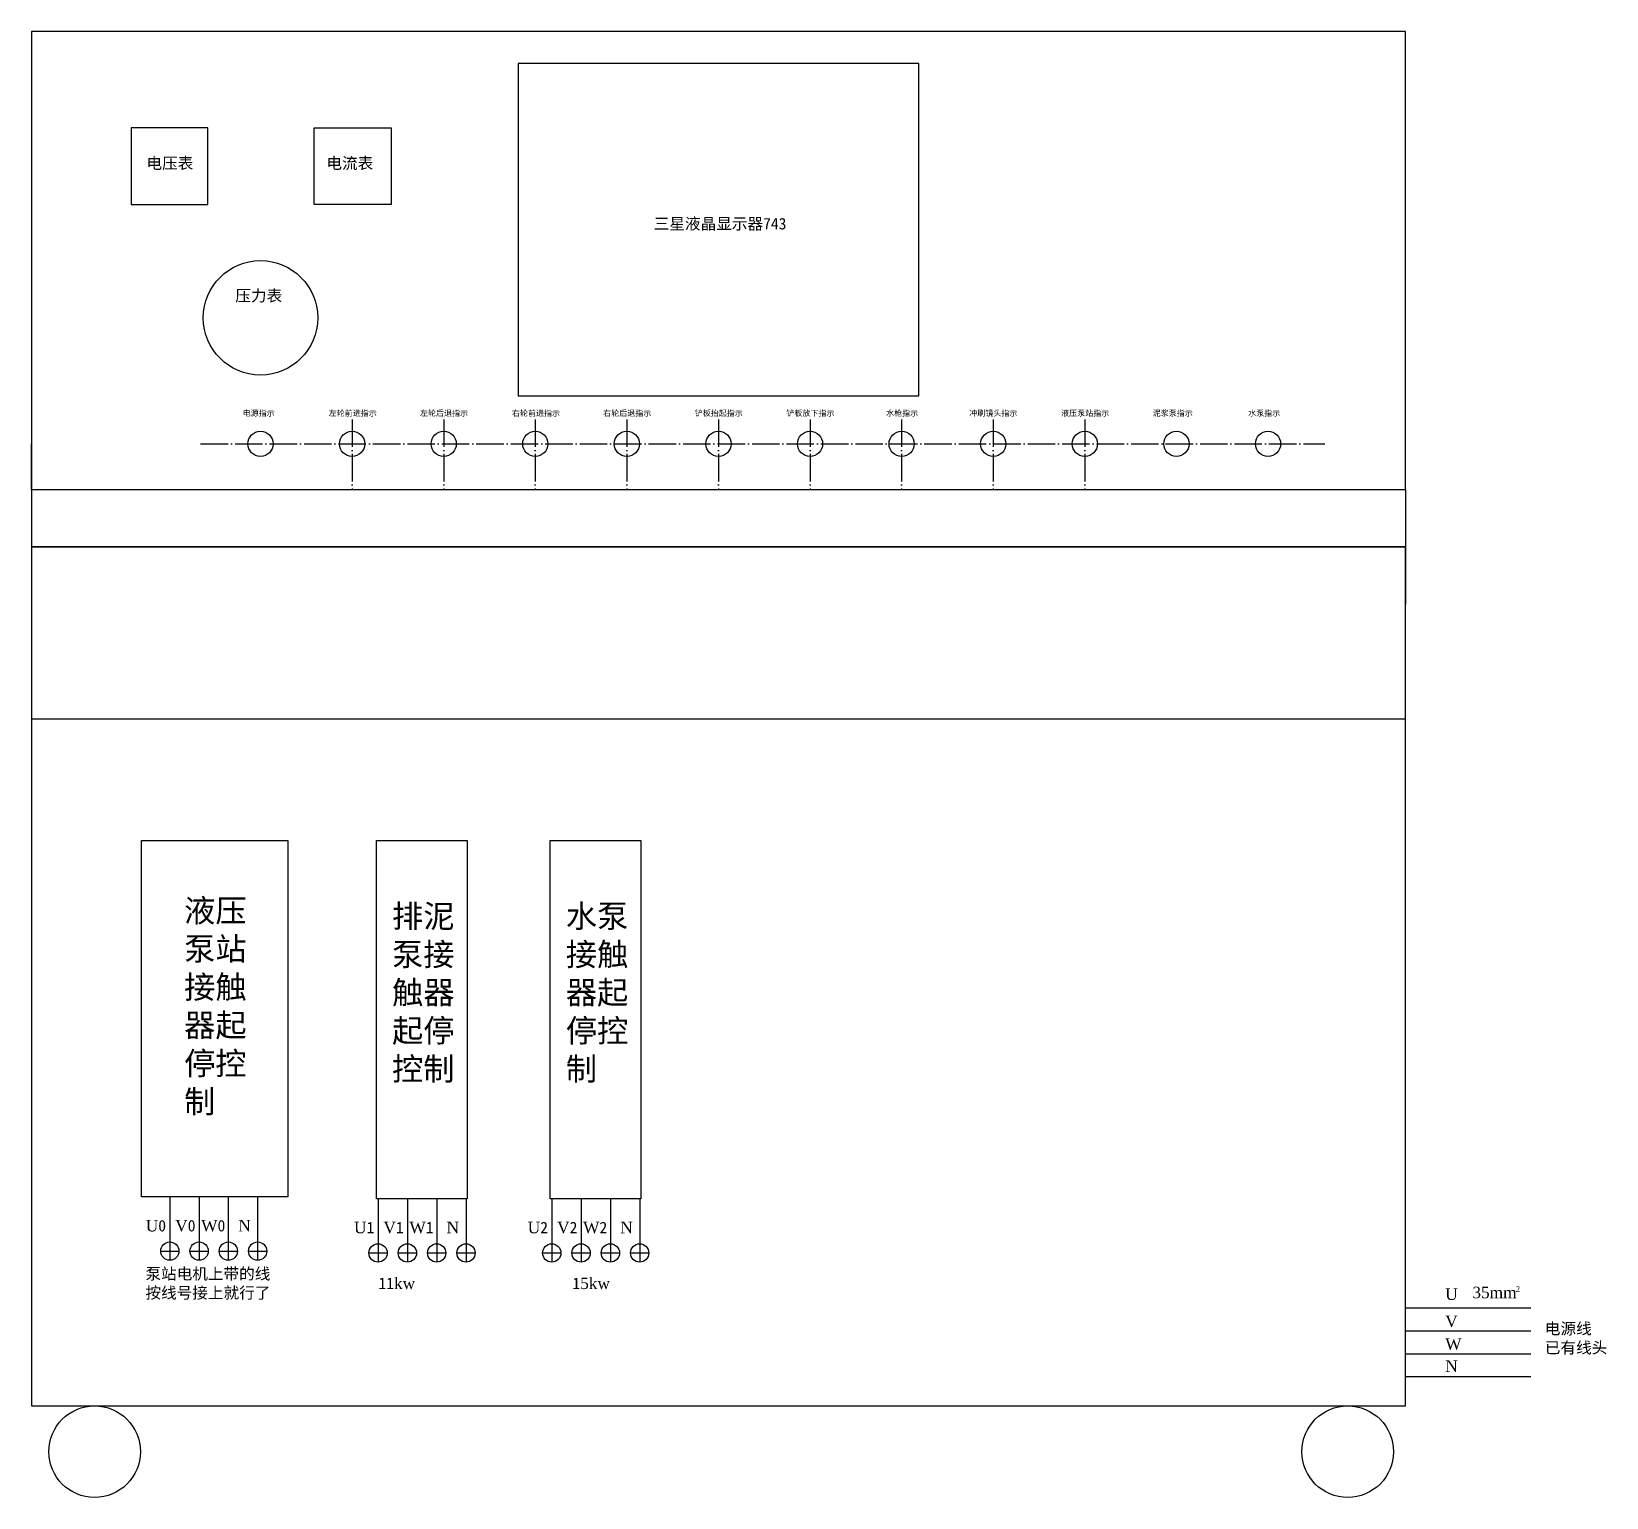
# Model space of a CAD drawing. Header units: millimetres. Extents: x -225 to 1151, y 694 to 1974.
import ezdxf

# ---------------------------------------------------------------- set-up
doc = ezdxf.new("R2010")
doc.units = ezdxf.units.MM
doc.linetypes.add('ACAD_ISO04W100', pattern=[30, 24, -3, 0, -3])
doc.layers.get('0').update_dxf_attribs({"lineweight": 30})
doc.layers.add('中心线', color=1, linetype='ACAD_ISO04W100')
doc.layers.add('细线', color=2, linetype='Continuous')
doc.styles.get("Standard").update_dxf_attribs({"font": 'TIMES.TTF', "height": 10})

msp = doc.modelspace()

# ---------------------------------------------------------------- linework, layer by layer
for p, q in [((-225.1, 1574.2), (-225.1, 1614.2)), ((-225.1, 1574.2), (-225.1, 1614.2)), ((-225.1, 1574.2), (-225.1, 1474.2)), ((974.9, 1574.2), (974.9, 1474.2)), ((-225.1, 1524.2), (974.9, 1524.2)), ((-225.1, 1374.2), (974.9, 1374.2)), ((-104.3, 956.7), (-104.3, 901.3)), ((-78.7, 956.7), (-78.7, 901.3)), ((-78.7, 956.7), (-78.7, 901.3)), ((-53.2, 956.7), (-53.2, 901.3)), ((-27.6, 956.7), (-27.6, 901.3)), ((-27.6, 956.7), (-27.6, 901.3)), ((77.6, 955.1), (77.6, 899.8)), ((103.2, 955.1), (103.2, 899.8)), ((103.2, 955.1), (103.2, 899.8)), ((128.8, 955.1), (128.8, 899.8)), ((154.4, 955.1), (154.4, 899.8)), ((154.4, 955.1), (154.4, 899.8)), ((229.3, 955.1), (229.3, 899.8)), ((254.9, 955.1), (254.9, 899.8)), ((254.9, 955.1), (254.9, 899.8)), ((280.5, 955.1), (280.5, 899.8)), ((306.1, 955.1), (306.1, 899.8)), ((306.1, 955.1), (306.1, 899.8)), ((-112.3, 909.3), (-96.4, 909.3)), ((-86.7, 909.3), (-70.8, 909.3)), ((-61.1, 909.3), (-45.2, 909.3)), ((-35.5, 909.3), (-19.6, 909.3)), ((69.6, 907.7), (85.6, 907.7)), ((95.2, 907.7), (111.2, 907.7)), ((120.8, 907.7), (136.8, 907.7)), ((146.4, 907.7), (162.4, 907.7)), ((221.3, 907.7), (237.3, 907.7)), ((246.9, 907.7), (262.9, 907.7)), ((272.5, 907.7), (288.5, 907.7)), ((298.1, 907.7), (314.1, 907.7)), ((974.9, 859.7), (1084.4, 859.7)), ((974.9, 839.7), (1084.4, 839.7)), ((974.9, 819.7), (1084.4, 819.7)), ((974.9, 799.7), (1084.4, 799.7))]:
    msp.add_line(p, q)
for points in [[(-225.1, 1574.2), (974.9, 1574.2), (974.9, 1974.2), (-225.1, 1974.2)], [(-225.1, 1574.2), (974.9, 1574.2), (974.9, 1974.2), (-225.1, 1974.2)], [(-225.1, 1574.2), (974.9, 1574.2), (974.9, 1974.2), (-225.1, 1974.2)], [(199.9, 1656.2), (549.9, 1656.2), (549.9, 1946.2), (199.9, 1946.2)], [(-138.1, 1823.2), (-71.1, 1823.2), (-71.1, 1890.2), (-138.1, 1890.2)], [(88.9, 1823.2), (21.9, 1823.2), (21.9, 1890.2), (88.9, 1890.2)], [(-225.1, 774.2), (974.9, 774.2), (974.9, 1524.2), (-225.1, 1524.2)], [(-129.1, 1267.7), (-1.1, 1267.7), (-1.1, 956.7), (-129.1, 956.7)], [(76.3, 1267.7), (155.3, 1267.7), (155.3, 955.1), (76.3, 955.1)], [(228, 1267.7), (307, 1267.7), (307, 955.1), (228, 955.1)]]:
    msp.add_lwpolyline(points, close=True)
for centre, radius in [((-25.1, 1724.2), 50), ((-25.1, 1614.2), 11), ((54.9, 1614.2), 11), ((134.9, 1614.2), 11), ((214.9, 1614.2), 11), ((294.9, 1614.2), 11), ((374.9, 1614.2), 11), ((454.9, 1614.2), 11), ((534.9, 1614.2), 11), ((614.9, 1614.2), 11), ((694.9, 1614.2), 11), ((774.9, 1614.2), 11), ((854.9, 1614.2), 11), ((-104.3, 909.3), 7.99), ((-78.7, 909.3), 7.99), ((-53.2, 909.3), 7.99), ((-27.6, 909.3), 7.99), ((77.6, 907.7), 7.99), ((103.2, 907.7), 7.99), ((128.8, 907.7), 7.99), ((154.4, 907.7), 7.99), ((229.3, 907.7), 7.99), ((254.9, 907.7), 7.99), ((280.5, 907.7), 7.99), ((306.1, 907.7), 7.99), ((-170, 734.2), 40), ((924.5, 734.2), 40)]:
    msp.add_circle(centre, radius)
at = {"layer": '中心线'}
for p, q in [((54.9, 1635.5), (54.9, 1574.2)), ((134.9, 1635.5), (134.9, 1574.2)), ((214.9, 1635.5), (214.9, 1574.2)), ((294.9, 1635.5), (294.9, 1574.2)), ((374.9, 1635.5), (374.9, 1574.2)), ((454.9, 1635.5), (454.9, 1574.2)), ((534.9, 1635.5), (534.9, 1574.2)), ((614.9, 1635.5), (614.9, 1574.2)), ((694.9, 1635.5), (694.9, 1574.2)), ((-77.4, 1614.2), (904.6, 1614.2))]:
    msp.add_line(p, q, dxfattribs=at)

# ---------------------------------------------------------------- texts
for s, insert, char_height, width, attachment_point in [('{\\fSimSun|b0|i0|c134|p54;电压表}', (-104.2, 1858.7), 10, 80, 5), ('{\\fSimSun|b0|i0|c134|p54;电流表}', (52.9, 1858.7), 10, 80, 5), ('{\\fSimSun|b0|i0|c134|p54;压力表}', (-26.6, 1743), 10, 80, 5), ('{\\fSimSun|b0|i0|c134|p54;电源指示}', (-40.7, 1643.5), 5, 37.893, 1), ('{\\fSimSun|b0|i0|c134|p54;左轮前进指示}', (34.5, 1643.5), 5, 49.839, 1), ('{\\fSimSun|b0|i0|c134|p54;左轮后退指示}', (114.2, 1643.5), 5, 49.839, 1), ('{\\fSimSun|b0|i0|c134|p54;右轮前进指示}', (194.5, 1643.5), 5, 49.839, 1), ('{\\fSimSun|b0|i0|c134|p54;右轮后退指示}', (274.2, 1643.5), 5, 49.839, 1), ('{\\fSimSun|b0|i0|c134|p54;铲板抬起指示}', (354.2, 1643.5), 5, 49.839, 1), ('{\\fSimSun|b0|i0|c134|p54;铲板放下指示}', (434.2, 1643.5), 5, 49.839, 1), ('{\\fSimSun|b0|i0|c134|p54;  水枪指示}', (514.2, 1643.5), 5, 49.839, 1), ('{\\fSimSun|b0|i0|c134|p54; 冲刷镜头指示}', (590.4, 1643.5), 5, 49.839, 1), ('{\\fSimSun|b0|i0|c134|p54;液压泵站指示}', (674.2, 1643.5), 5, 49.839, 1), ('{\\fSimSun|b0|i0|c134|p54;泥浆泵指示}', (754.2, 1643.5), 5, 49.839, 1), ('{\\fSimSun|b0|i0|c134|p54;  水泵指示}', (830.4, 1643.5), 5, 49.839, 1), ('{\\fSimSun|b0|i0|c134|p54;\\H2x;液压泵站接触器起停控制}', (-91.8, 1216.6), 10, 57.124, 1), ('{\\fSimSun|b0|i0|c134|p54;\\H2x;排泥泵接触器起停控制}', (89.8, 1211.8), 10, 57.124, 1), ('{\\fSimSun|b0|i0|c134|p54;\\H2x;水泵接触器起停控制}', (241.6, 1211.8), 10, 57.124, 1), ('U{\\fSimSun|b0|i0|c134|p18;0}', (-125.3, 936.5), 10, 18.424, 1), ('V{\\fSimSun|b0|i0|c134|p18;0}', (-99.6, 936.5), 10, 25.547, 1), ('W{\\fSimSun|b0|i0|c134|p18;0}', (-76.9, 936.5), 10, 23.894, 1), ('N', (-44.5, 936.5), 10, 21.246, 1), ('U{\\fSimSun|b0|i0|c134|p18;1}', (56.6, 934.9), 10, 18.424, 1), ('V{\\fSimSun|b0|i0|c134|p18;1}', (82.3, 934.9), 10, 25.547, 1), ('W{\\fSimSun|b0|i0|c134|p18;1}', (105, 934.9), 10, 23.894, 1), ('N', (137.4, 934.9), 10, 21.246, 1), ('U{\\fSimSun|b0|i0|c134|p18;2}', (208.3, 934.9), 10, 18.424, 1), ('V{\\fSimSun|b0|i0|c134|p18;2}', (234, 934.9), 10, 25.547, 1), ('W{\\fSimSun|b0|i0|c134|p18;2}', (256.7, 934.9), 10, 23.894, 1), ('N', (289.1, 934.9), 10, 21.246, 1), ('{\\fSimSun|b0|i0|c134|p54;泵站电机上带的线按线号接上就行了}', (-125.6, 894.6), 10, 120.225, 1), ('{\\fSimSun|b0|i0|c134|p18;11}kw', (77.9, 886.2), 10, 73.586, 1), ('{\\fSimSun|b0|i0|c134|p18;1}5kw', (247.3, 886.2), 10, 73.586, 1), ('U{\\fSimSun|b0|i0|c134|p18; }', (1009.7, 876.7), 10, 26.803, 1), ('35mm', (1033.4, 878.2), 10, 77.981, 1), ('2', (1071.2, 878.7), 5, 4.852, 1), ('V', (1009.7, 853), 10, 26.803, 1), ('{\\fSimSun|b0|i0|c134|p54;电源线\\P已有线头}', (1096.7, 846.7), 10, 66.195, 1), ('W', (1009.7, 833.2), 10, 26.803, 1), ('N', (1009.7, 813.9), 10, 26.803, 1)]:
    msp.add_mtext(s, dxfattribs=dict(insert=insert, char_height=char_height, width=width, attachment_point=attachment_point))
at = {"layer": '细线', "insert": (318.4, 1811.4), "char_height": 2.5, "width": 190.814, "attachment_point": 1}
msp.add_mtext('{\\fSimSun|b0|i0|c134|p54;\\H4x;三星液晶显示器743}', dxfattribs=at)

doc.saveas('drawing.dxf')
